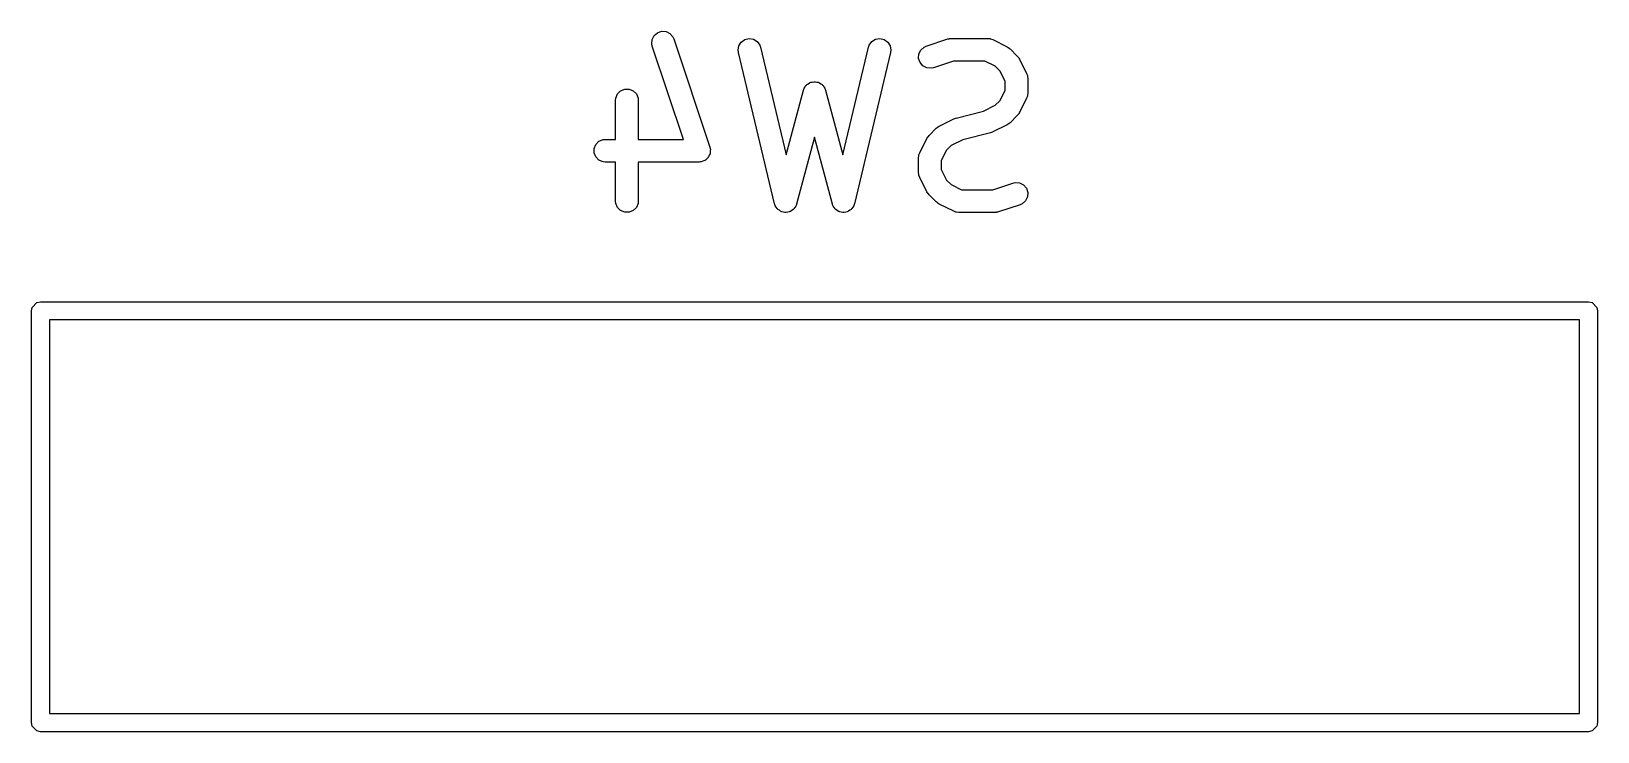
# Model space of a CAD drawing. Header units: inches. Extents: x 1.92 to 2.51, y -4.47 to -1.38.
# Drawn here: x 1.9209 to 2.328, y -4.4654 to -4.2832 of the extents above; entities that cross this region are included whole.
import ezdxf

# ---------------------------------------------------------------- set-up
doc = ezdxf.new("R2010")
doc.units = ezdxf.units.IN
doc.header["$MEASUREMENT"] = 0
doc.layers.add('B.Silkscreen', color=31, linetype='CONTINUOUS', true_color=0xe8b2a7)

msp = doc.modelspace()

# ---------------------------------------------------------------- linework, layer by layer
at = {"layer": 'B.Silkscreen', "linetype": 'CONTINUOUS'}
for p, q in [((2.08211, -4.28648), (2.08219, -4.28533)), ((2.08224, -4.28704), (2.08211, -4.28648)), ((2.08219, -4.28533), (2.08271, -4.2843)), ((2.08271, -4.2843), (2.08358, -4.28355)), ((2.08358, -4.28355), (2.08467, -4.28318)), ((2.08467, -4.28318), (2.08582, -4.28326)), ((2.08582, -4.28326), (2.08685, -4.28378)), ((2.08685, -4.28378), (2.0876, -4.28465)), ((2.0876, -4.28465), (2.08784, -4.28518)), ((2.08784, -4.28518), (2.09721, -4.3133)), ((2.10477, -4.28696), (2.10537, -4.28598)), ((2.10537, -4.28598), (2.10631, -4.2853)), ((2.10631, -4.2853), (2.10743, -4.28503)), ((2.10743, -4.28503), (2.10856, -4.28522)), ((2.10856, -4.28522), (2.10954, -4.28582)), ((2.10954, -4.28582), (2.11022, -4.28675)), ((2.1386, -4.28675), (2.13927, -4.28582)), ((2.13927, -4.28582), (2.14026, -4.28522)), ((2.14026, -4.28522), (2.14139, -4.28503)), ((2.14139, -4.28503), (2.14251, -4.2853)), ((2.14251, -4.2853), (2.14345, -4.28598)), ((2.14345, -4.28598), (2.14405, -4.28696)), ((2.15347, -4.28706), (2.1591, -4.28518)), ((2.1591, -4.28518), (2.15938, -4.28512)), ((2.15938, -4.28512), (2.15945, -4.28509)), ((2.15945, -4.28509), (2.15956, -4.28508)), ((2.15956, -4.28508), (2.15966, -4.28506)), ((2.15966, -4.28506), (2.15974, -4.28506)), ((2.15974, -4.28506), (2.16003, -4.28503)), ((2.16003, -4.28503), (2.1694, -4.28503)), ((2.1694, -4.28503), (2.16998, -4.28509)), ((2.16998, -4.28509), (2.17008, -4.28513)), ((2.17008, -4.28513), (2.17018, -4.28514)), ((2.17018, -4.28514), (2.17072, -4.28534)), ((2.17072, -4.28534), (2.17447, -4.28722)), ((2.09032, -4.31128), (2.08224, -4.28704)), ((2.10459, -4.2881), (2.10477, -4.28696)), ((2.10466, -4.28867), (2.10459, -4.2881)), ((2.11404, -4.32804), (2.10466, -4.28867)), ((2.11022, -4.28675), (2.11041, -4.2873)), ((2.11041, -4.2873), (2.11707, -4.31529)), ((2.13175, -4.31529), (2.13841, -4.2873)), ((2.14415, -4.28867), (2.13478, -4.32804)), ((2.13841, -4.2873), (2.1386, -4.28675)), ((2.14405, -4.28696), (2.14423, -4.2881)), ((2.14423, -4.2881), (2.14415, -4.28867)), ((2.15148, -4.29023), (2.15156, -4.28908)), ((2.15184, -4.29132), (2.15148, -4.29023)), ((2.15156, -4.28908), (2.15207, -4.28805)), ((2.15207, -4.28805), (2.15294, -4.28729)), ((2.15294, -4.28729), (2.15347, -4.28706)), ((2.17447, -4.28722), (2.17472, -4.28737)), ((2.17472, -4.28737), (2.17479, -4.2874)), ((2.17479, -4.2874), (2.17487, -4.28747)), ((2.17487, -4.28747), (2.17496, -4.28753)), ((2.17496, -4.28753), (2.17501, -4.28759)), ((2.17501, -4.28759), (2.17524, -4.28777)), ((2.17524, -4.28777), (2.17712, -4.28965)), ((2.17712, -4.28965), (2.1773, -4.28987)), ((2.1773, -4.28987), (2.17736, -4.28992)), ((2.17736, -4.28992), (2.17742, -4.29001)), ((2.17742, -4.29001), (2.17748, -4.29009)), ((2.17748, -4.29009), (2.17751, -4.29017)), ((2.17751, -4.29017), (2.17767, -4.29041)), ((2.17767, -4.29041), (2.17954, -4.29416)), ((2.1526, -4.29219), (2.15184, -4.29132)), ((2.15363, -4.29271), (2.1526, -4.29219)), ((2.15477, -4.29279), (2.15363, -4.29271)), ((2.15534, -4.29266), (2.15477, -4.29279)), ((2.16051, -4.29094), (2.15534, -4.29266)), ((2.16871, -4.29094), (2.16051, -4.29094)), ((2.1714, -4.29229), (2.16871, -4.29094)), ((2.1726, -4.29348), (2.1714, -4.29229)), ((2.17395, -4.29618), (2.1726, -4.29348)), ((2.17954, -4.29416), (2.17975, -4.2947)), ((2.17975, -4.2947), (2.17976, -4.29481)), ((2.07321, -4.29947), (2.07403, -4.29865)), ((2.07403, -4.29865), (2.07509, -4.29821)), ((2.07509, -4.29821), (2.07624, -4.29821)), ((2.07624, -4.29821), (2.07731, -4.29865)), ((2.07731, -4.29865), (2.07812, -4.29947)), ((2.11707, -4.31529), (2.12156, -4.29847)), ((2.12156, -4.29847), (2.12161, -4.29834)), ((2.12161, -4.29828), (2.12165, -4.29821)), ((2.12161, -4.29834), (2.12161, -4.29828)), ((2.12165, -4.29821), (2.12176, -4.29793)), ((2.12176, -4.29793), (2.122, -4.29762)), ((2.122, -4.29762), (2.12219, -4.29728)), ((2.12219, -4.29728), (2.12234, -4.29717)), ((2.12234, -4.29717), (2.12246, -4.29702)), ((2.12246, -4.29702), (2.1228, -4.29682)), ((2.1228, -4.29682), (2.12311, -4.29658)), ((2.12311, -4.29658), (2.12329, -4.29653)), ((2.12329, -4.29653), (2.12346, -4.29644)), ((2.12346, -4.29644), (2.12384, -4.29639)), ((2.12384, -4.29639), (2.12422, -4.29629)), ((2.12422, -4.29629), (2.12441, -4.29631)), ((2.12441, -4.29631), (2.1246, -4.29629)), ((2.1246, -4.29629), (2.12498, -4.29639)), ((2.12498, -4.29639), (2.12536, -4.29644)), ((2.12536, -4.29644), (2.12553, -4.29653)), ((2.12553, -4.29653), (2.12571, -4.29658)), ((2.12571, -4.29658), (2.12602, -4.29682)), ((2.12602, -4.29682), (2.12636, -4.29702)), ((2.12636, -4.29702), (2.12648, -4.29717)), ((2.12648, -4.29717), (2.12663, -4.29728)), ((2.12663, -4.29728), (2.12682, -4.29762)), ((2.12682, -4.29762), (2.12706, -4.29793)), ((2.12706, -4.29793), (2.12717, -4.29821)), ((2.12717, -4.29821), (2.1272, -4.29828)), ((2.1272, -4.29828), (2.12721, -4.29834)), ((2.12721, -4.29834), (2.12726, -4.29847)), ((2.12726, -4.29847), (2.13175, -4.31529)), ((2.1726, -4.30123), (2.17395, -4.29854)), ((2.17395, -4.29854), (2.17395, -4.29618)), ((2.17976, -4.29481), (2.1798, -4.29491)), ((2.1798, -4.29491), (2.17986, -4.29548)), ((2.17986, -4.29548), (2.17986, -4.29923)), ((2.07271, -4.30111), (2.07277, -4.30053)), ((2.07271, -4.31128), (2.07271, -4.30111)), ((2.07277, -4.30053), (2.07321, -4.29947)), ((2.07812, -4.29947), (2.07856, -4.30053)), ((2.07856, -4.30053), (2.07862, -4.30111)), ((2.07862, -4.30111), (2.07862, -4.31128)), ((2.16837, -4.30395), (2.1714, -4.30243)), ((2.1714, -4.30243), (2.1726, -4.30123)), ((2.17954, -4.30055), (2.17767, -4.3043)), ((2.17975, -4.30001), (2.17954, -4.30055)), ((2.17976, -4.29991), (2.17975, -4.30001)), ((2.1798, -4.29981), (2.17976, -4.29991)), ((2.17986, -4.29923), (2.1798, -4.29981)), ((2.15683, -4.30784), (2.16058, -4.30597)), ((2.16058, -4.30597), (2.16063, -4.30595)), ((2.16063, -4.30595), (2.16064, -4.30594)), ((2.16064, -4.30594), (2.16089, -4.30585)), ((2.16089, -4.30585), (2.16112, -4.30576)), ((2.16112, -4.30576), (2.16115, -4.30576)), ((2.16115, -4.30576), (2.16119, -4.30574)), ((2.16119, -4.30574), (2.16837, -4.30395)), ((2.17524, -4.30695), (2.17501, -4.30713)), ((2.17712, -4.30507), (2.17524, -4.30695)), ((2.1773, -4.30484), (2.17712, -4.30507)), ((2.17736, -4.30479), (2.1773, -4.30484)), ((2.17742, -4.3047), (2.17736, -4.30479)), ((2.17748, -4.30462), (2.17742, -4.3047)), ((2.17751, -4.30455), (2.17748, -4.30462)), ((2.17767, -4.3043), (2.17751, -4.30455)), ((2.12441, -4.31069), (2.11976, -4.32812)), ((2.12906, -4.32812), (2.12441, -4.31069)), ((2.15176, -4.31479), (2.15364, -4.31104)), ((2.15364, -4.31104), (2.1538, -4.31079)), ((2.1538, -4.31079), (2.15383, -4.31072)), ((2.15383, -4.31072), (2.15389, -4.31064)), ((2.15389, -4.31064), (2.15395, -4.31055)), ((2.15395, -4.31055), (2.15401, -4.3105)), ((2.15401, -4.3105), (2.15419, -4.31027)), ((2.15419, -4.31027), (2.15607, -4.30839)), ((2.15607, -4.30839), (2.15629, -4.30821)), ((2.15629, -4.30821), (2.15634, -4.30815)), ((2.15634, -4.30815), (2.15643, -4.30809)), ((2.15643, -4.30809), (2.15651, -4.30803)), ((2.15651, -4.30803), (2.15659, -4.308)), ((2.15659, -4.308), (2.15683, -4.30784)), ((2.17012, -4.3096), (2.16294, -4.31139)), ((2.17016, -4.30958), (2.17012, -4.3096)), ((2.17018, -4.30958), (2.17016, -4.30958)), ((2.17042, -4.30949), (2.17018, -4.30958)), ((2.17067, -4.3094), (2.17042, -4.30949)), ((2.17068, -4.30939), (2.17067, -4.3094)), ((2.17072, -4.30937), (2.17068, -4.30939)), ((2.17447, -4.3075), (2.17072, -4.30937)), ((2.17472, -4.30734), (2.17447, -4.3075)), ((2.17479, -4.30731), (2.17472, -4.30734)), ((2.17487, -4.30725), (2.17479, -4.30731)), ((2.17496, -4.30719), (2.17487, -4.30725)), ((2.17501, -4.30713), (2.17496, -4.30719)), ((2.06715, -4.31366), (2.06759, -4.31259)), ((2.06715, -4.31481), (2.06715, -4.31366)), ((2.06759, -4.31587), (2.06715, -4.31481)), ((2.06759, -4.31259), (2.0684, -4.31178)), ((2.0684, -4.31178), (2.06947, -4.31134)), ((2.06947, -4.31134), (2.07004, -4.31128)), ((2.07004, -4.31128), (2.07271, -4.31128)), ((2.07862, -4.31128), (2.09032, -4.31128)), ((2.09726, -4.31501), (2.09705, -4.31543)), ((2.09721, -4.3133), (2.09728, -4.31358)), ((2.09727, -4.31491), (2.09726, -4.31501)), ((2.09731, -4.31481), (2.09727, -4.31491)), ((2.09728, -4.31358), (2.09731, -4.31366)), ((2.09731, -4.31366), (2.09731, -4.31371)), ((2.09731, -4.31371), (2.09734, -4.31386)), ((2.09734, -4.31386), (2.09731, -4.31433)), ((2.09731, -4.31433), (2.09731, -4.31481)), ((2.15156, -4.31533), (2.15176, -4.31479)), ((2.15871, -4.31411), (2.15736, -4.3168)), ((2.1599, -4.31291), (2.15871, -4.31411)), ((2.16294, -4.31139), (2.1599, -4.31291)), ((2.0684, -4.31669), (2.06759, -4.31587)), ((2.06947, -4.31713), (2.0684, -4.31669)), ((2.07004, -4.31718), (2.06947, -4.31713)), ((2.07271, -4.31718), (2.07004, -4.31718)), ((2.07271, -4.32736), (2.07271, -4.31718)), ((2.09441, -4.31718), (2.07862, -4.31718)), ((2.07862, -4.31718), (2.07862, -4.32736)), ((2.0947, -4.31716), (2.09441, -4.31718)), ((2.09478, -4.31716), (2.0947, -4.31716)), ((2.09484, -4.31714), (2.09478, -4.31716)), ((2.09499, -4.31713), (2.09484, -4.31714)), ((2.09543, -4.31695), (2.09499, -4.31713)), ((2.09588, -4.3168), (2.09543, -4.31695)), ((2.09596, -4.31673), (2.09588, -4.3168)), ((2.09605, -4.31669), (2.09596, -4.31673)), ((2.09639, -4.31635), (2.09605, -4.31669)), ((2.09675, -4.31604), (2.09639, -4.31635)), ((2.09679, -4.31595), (2.09675, -4.31604)), ((2.09687, -4.31587), (2.09679, -4.31595)), ((2.09705, -4.31543), (2.09687, -4.31587)), ((2.15145, -4.31611), (2.15151, -4.31553)), ((2.15145, -4.31986), (2.15145, -4.31611)), ((2.15151, -4.31553), (2.15155, -4.31543)), ((2.15155, -4.31543), (2.15156, -4.31533)), ((2.15736, -4.3168), (2.15736, -4.31916)), ((2.15736, -4.31916), (2.15871, -4.32186)), ((2.15151, -4.32043), (2.15145, -4.31986)), ((2.15155, -4.32053), (2.15151, -4.32043)), ((2.15156, -4.32064), (2.15155, -4.32053)), ((2.15176, -4.32118), (2.15156, -4.32064)), ((2.15364, -4.32493), (2.15176, -4.32118)), ((2.15871, -4.32186), (2.1599, -4.32305)), ((2.1599, -4.32305), (2.1626, -4.3244)), ((2.1708, -4.3244), (2.17597, -4.32268)), ((2.17597, -4.32268), (2.17653, -4.32255)), ((2.17653, -4.32255), (2.17768, -4.32263)), ((2.17768, -4.32263), (2.17871, -4.32315)), ((2.17871, -4.32315), (2.17947, -4.32402)), ((2.1538, -4.32517), (2.15364, -4.32493)), ((2.15383, -4.32525), (2.1538, -4.32517)), ((2.15389, -4.32533), (2.15383, -4.32525)), ((2.15395, -4.32542), (2.15389, -4.32533)), ((2.15401, -4.32547), (2.15395, -4.32542)), ((2.15419, -4.32569), (2.15401, -4.32547)), ((2.15607, -4.32757), (2.15419, -4.32569)), ((2.1626, -4.3244), (2.1708, -4.3244)), ((2.17924, -4.32729), (2.17837, -4.32805)), ((2.17975, -4.32626), (2.17924, -4.32729)), ((2.17947, -4.32402), (2.17983, -4.32511)), ((2.17983, -4.32511), (2.17975, -4.32626)), ((2.07277, -4.32793), (2.07271, -4.32736)), ((2.07321, -4.329), (2.07277, -4.32793)), ((2.07403, -4.32981), (2.07321, -4.329)), ((2.07509, -4.33025), (2.07403, -4.32981)), ((2.07624, -4.33025), (2.07509, -4.33025)), ((2.07731, -4.32981), (2.07624, -4.33025)), ((2.07812, -4.329), (2.07731, -4.32981)), ((2.07856, -4.32793), (2.07812, -4.329)), ((2.07862, -4.32736), (2.07856, -4.32793)), ((2.11411, -4.32824), (2.11404, -4.32804)), ((2.11412, -4.32831), (2.11411, -4.32824)), ((2.11415, -4.32837), (2.11412, -4.32831)), ((2.11423, -4.32859), (2.11415, -4.32837)), ((2.11448, -4.32893), (2.11423, -4.32859)), ((2.11469, -4.3293), (2.11448, -4.32893)), ((2.11481, -4.3294), (2.11469, -4.3293)), ((2.1149, -4.32952), (2.11481, -4.3294)), ((2.11527, -4.32974), (2.1149, -4.32952)), ((2.11561, -4.33), (2.11527, -4.32974)), ((2.11575, -4.33004), (2.11561, -4.33)), ((2.11588, -4.33012), (2.11575, -4.33004)), ((2.11631, -4.33019), (2.11588, -4.33012)), ((2.11672, -4.3303), (2.11631, -4.33019)), ((2.11687, -4.33028), (2.11672, -4.3303)), ((2.11702, -4.33031), (2.11687, -4.33028)), ((2.11744, -4.33021), (2.11702, -4.33031)), ((2.11786, -4.33015), (2.11744, -4.33021)), ((2.11799, -4.33007), (2.11786, -4.33015)), ((2.11814, -4.33004), (2.11799, -4.33007)), ((2.11849, -4.32979), (2.11814, -4.33004)), ((2.11886, -4.32957), (2.11849, -4.32979)), ((2.11895, -4.32945), (2.11886, -4.32957)), ((2.11907, -4.32936), (2.11895, -4.32945)), ((2.1193, -4.329), (2.11907, -4.32936)), ((2.11956, -4.32866), (2.1193, -4.329)), ((2.11964, -4.32845), (2.11956, -4.32866)), ((2.11968, -4.32838), (2.11964, -4.32845)), ((2.11969, -4.32831), (2.11968, -4.32838)), ((2.11976, -4.32812), (2.11969, -4.32831)), ((2.12913, -4.32831), (2.12906, -4.32812)), ((2.12914, -4.32838), (2.12913, -4.32831)), ((2.12918, -4.32845), (2.12914, -4.32838)), ((2.12926, -4.32866), (2.12918, -4.32845)), ((2.12952, -4.329), (2.12926, -4.32866)), ((2.12974, -4.32936), (2.12952, -4.329)), ((2.12987, -4.32945), (2.12974, -4.32936)), ((2.12996, -4.32957), (2.12987, -4.32945)), ((2.13033, -4.32979), (2.12996, -4.32957)), ((2.13068, -4.33004), (2.13033, -4.32979)), ((2.13082, -4.33007), (2.13068, -4.33004)), ((2.13096, -4.33015), (2.13082, -4.33007)), ((2.13138, -4.33021), (2.13096, -4.33015)), ((2.1318, -4.33031), (2.13138, -4.33021)), ((2.13195, -4.33028), (2.1318, -4.33031)), ((2.1321, -4.3303), (2.13195, -4.33028)), ((2.13251, -4.33019), (2.1321, -4.3303)), ((2.13294, -4.33012), (2.13251, -4.33019)), ((2.13306, -4.33004), (2.13294, -4.33012)), ((2.13321, -4.33), (2.13306, -4.33004)), ((2.13355, -4.32974), (2.13321, -4.33)), ((2.13392, -4.32952), (2.13355, -4.32974)), ((2.13401, -4.3294), (2.13392, -4.32952)), ((2.13413, -4.3293), (2.13401, -4.3294)), ((2.13434, -4.32893), (2.13413, -4.3293)), ((2.13459, -4.32859), (2.13434, -4.32893)), ((2.13467, -4.32837), (2.13459, -4.32859)), ((2.1347, -4.32831), (2.13467, -4.32837)), ((2.13471, -4.32824), (2.1347, -4.32831)), ((2.13478, -4.32804), (2.13471, -4.32824)), ((2.15629, -4.32775), (2.15607, -4.32757)), ((2.15634, -4.32781), (2.15629, -4.32775)), ((2.15643, -4.32787), (2.15634, -4.32781)), ((2.15651, -4.32794), (2.15643, -4.32787)), ((2.15659, -4.32797), (2.15651, -4.32794)), ((2.15683, -4.32812), (2.15659, -4.32797)), ((2.16058, -4.33), (2.15683, -4.32812)), ((2.16112, -4.3302), (2.16058, -4.33)), ((2.16123, -4.33021), (2.16112, -4.3302)), ((2.16133, -4.33025), (2.16123, -4.33021)), ((2.1619, -4.33031), (2.16133, -4.33025)), ((2.17128, -4.33031), (2.1619, -4.33031)), ((2.17157, -4.33028), (2.17128, -4.33031)), ((2.17165, -4.33028), (2.17157, -4.33028)), ((2.17175, -4.33026), (2.17165, -4.33028)), ((2.17185, -4.33025), (2.17175, -4.33026)), ((2.17193, -4.33022), (2.17185, -4.33025)), ((2.17221, -4.33016), (2.17193, -4.33022)), ((2.17784, -4.32828), (2.17221, -4.33016)), ((2.17837, -4.32805), (2.17784, -4.32828)), ((1.92087, -4.35591), (1.92105, -4.355)), ((1.92105, -4.355), (1.92232, -4.35372)), ((1.92232, -4.35372), (1.92323, -4.35354)), ((1.92323, -4.35354), (2.32559, -4.35354)), ((2.32559, -4.35354), (2.32649, -4.35372)), ((2.32649, -4.35372), (2.32777, -4.355)), ((2.32777, -4.355), (2.32795, -4.35591)), ((1.92087, -4.46299), (1.92087, -4.35591)), ((1.92559, -4.35827), (1.92559, -4.46063)), ((2.32323, -4.35827), (1.92559, -4.35827)), ((2.32323, -4.46063), (2.32323, -4.35827)), ((2.32795, -4.35591), (2.32795, -4.46299)), ((1.92559, -4.46063), (2.32323, -4.46063)), ((1.92105, -4.4639), (1.92087, -4.46299)), ((1.92232, -4.46517), (1.92105, -4.4639)), ((1.92323, -4.46535), (1.92232, -4.46517)), ((2.32559, -4.46535), (1.92323, -4.46535)), ((2.32649, -4.46517), (2.32559, -4.46535)), ((2.32777, -4.4639), (2.32649, -4.46517)), ((2.32795, -4.46299), (2.32777, -4.4639))]:
    msp.add_line(p, q, dxfattribs=at)

doc.saveas('drawing.dxf')
